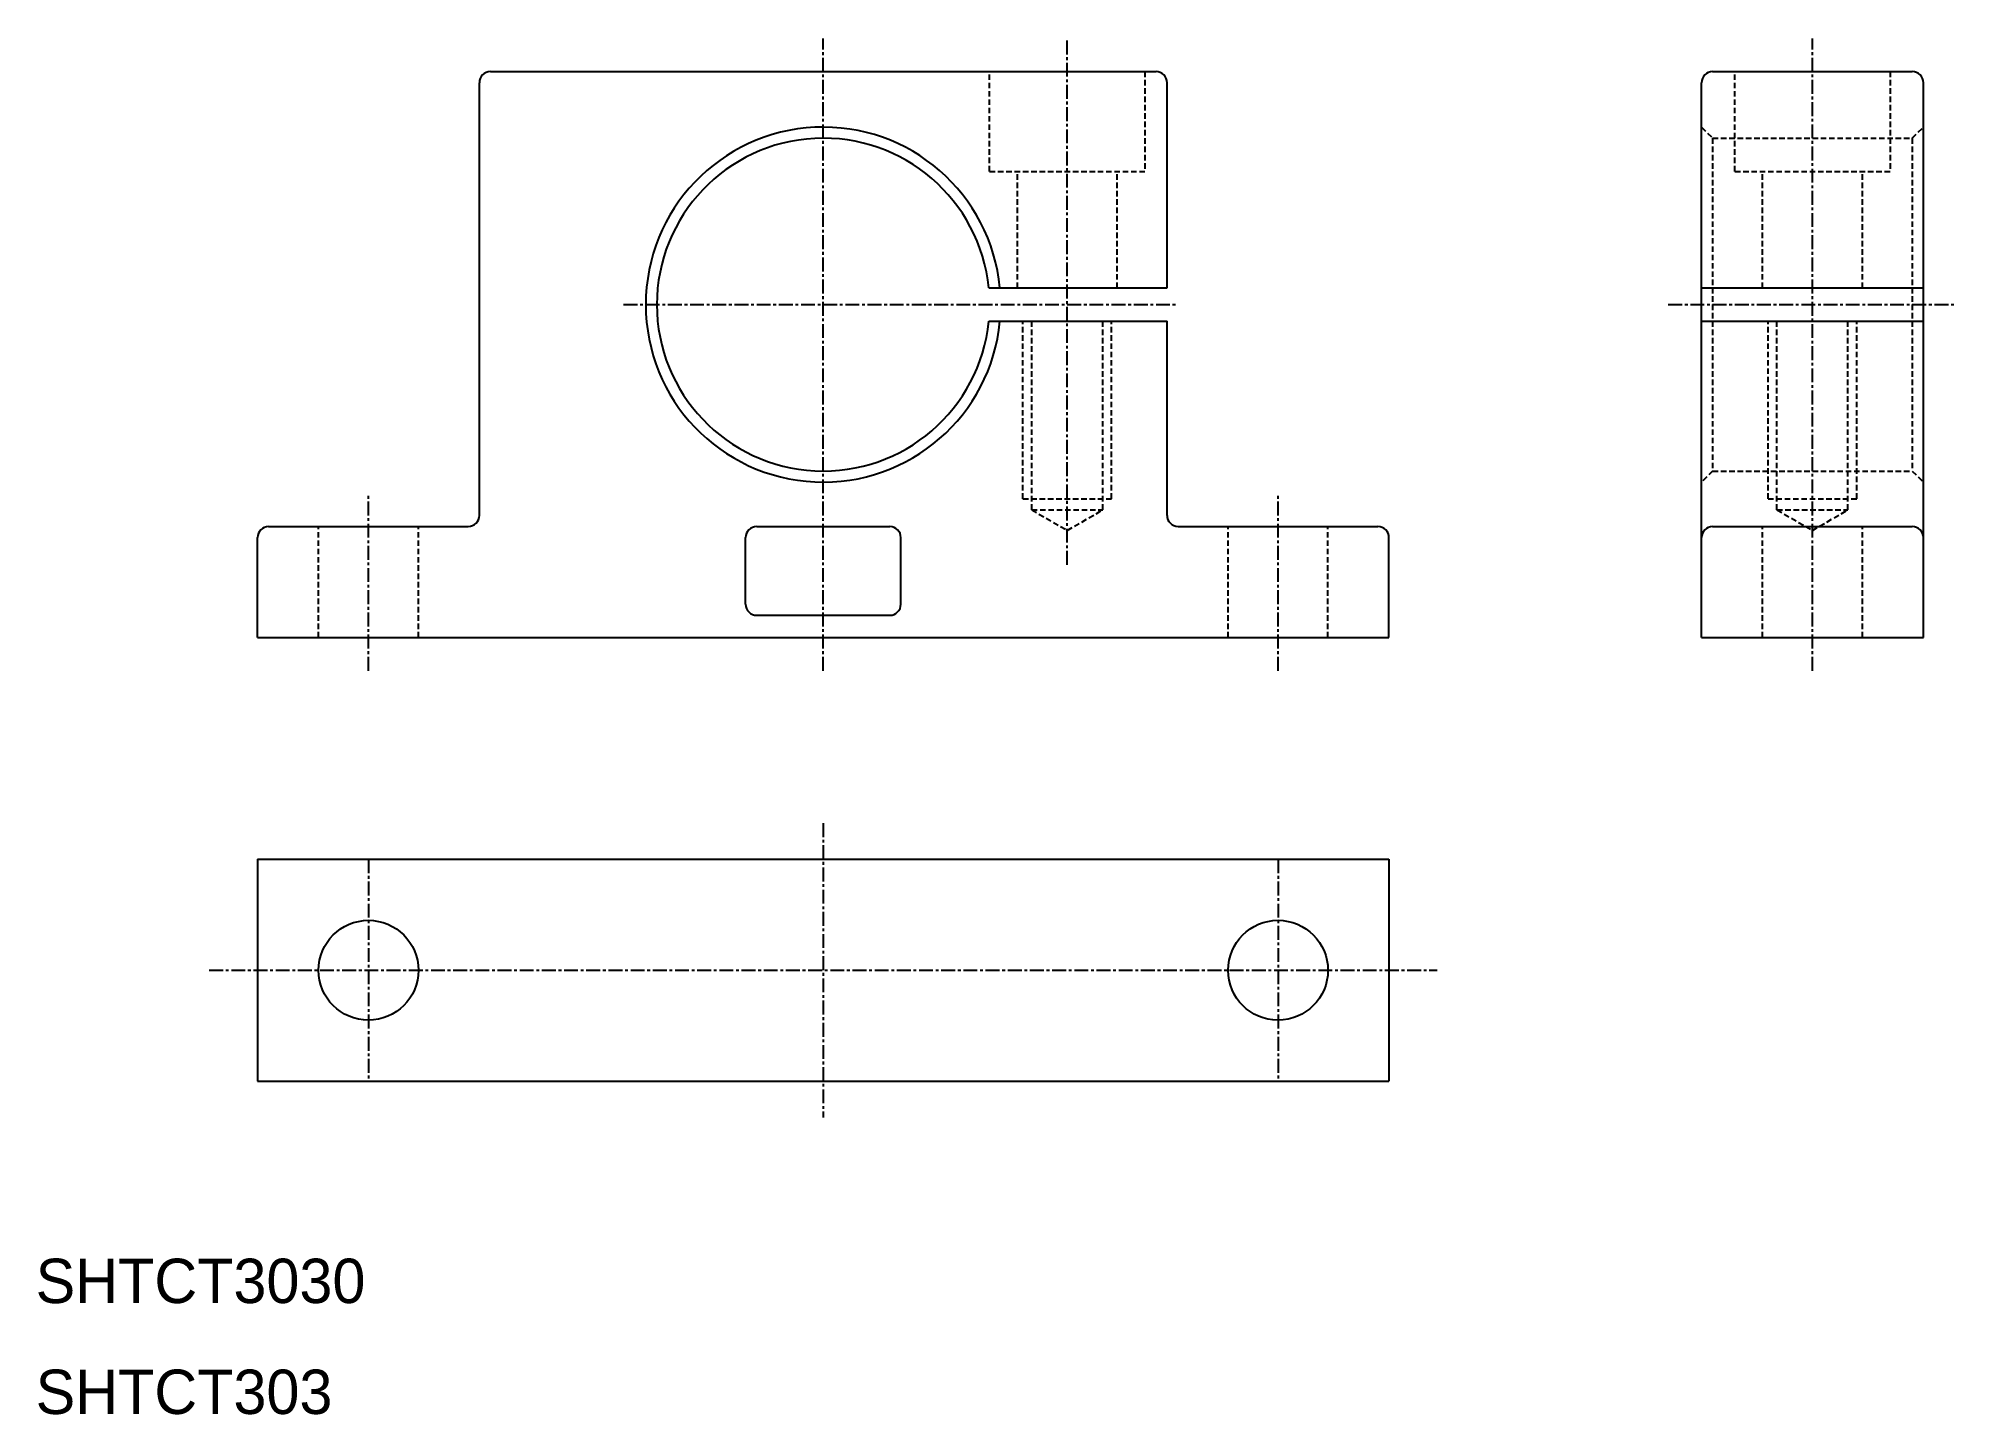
# Model space of a CAD drawing. Extents: x 10 to 183, y 10 to 134.
import ezdxf

# ---------------------------------------------------------------- set-up
doc = ezdxf.new("R2010")
doc.units = 0
doc.linetypes.add('CENTER', pattern=[2, 1.25, -0.25, 0.25, -0.25])
doc.linetypes.add('DASHED', pattern=[0.75, 0.5, -0.25])
doc.layers.get('0').update_dxf_attribs({"linetype": 'CONTINUOUS'})
doc.layers.add('CENTER', color=1, linetype='CENTER')

msp = doc.modelspace()

# ---------------------------------------------------------------- linework, layer by layer
at = {"color": 7, "linetype": 'CONTINUOUS'}
for p, q in [((50, 91), (50, 130)), ((51, 131), (111, 131)), ((112, 111.5), (112, 130)), ((160.18, 80), (160.18, 130)), ((161.18, 131), (179.18, 131)), ((180.18, 80), (180.18, 130)), ((95.92, 111.5), (112, 111.5)), ((160.18, 111.5), (180.18, 111.5)), ((95.92, 108.5), (112, 108.5)), ((112, 91), (112, 108.5)), ((160.18, 108.5), (180.18, 108.5)), ((31, 90), (49, 90)), ((75, 90), (87, 90)), ((113, 90), (131, 90)), ((161.18, 90), (179.18, 90)), ((30, 80), (30, 89)), ((74, 83), (74, 89)), ((88, 83), (88, 89)), ((132, 80), (132, 89)), ((75, 82), (87, 82)), ((30, 80), (132, 80)), ((160.18, 80), (180.18, 80))]:
    msp.add_line(p, q, dxfattribs=at)
at = {"color": 3, "linetype": 'DASHED'}
for p, q in [((96, 122), (96, 131)), ((110, 131), (110, 122)), ((163.18, 122), (163.18, 131)), ((177.18, 131), (177.18, 122)), ((160.18, 126), (161.18, 125)), ((161.18, 125), (179.18, 125)), ((161.18, 125), (161.18, 95)), ((179.18, 125), (180.18, 126)), ((179.18, 125), (179.18, 95)), ((96, 122), (110, 122)), ((98.5, 111.5), (98.5, 122)), ((107.5, 111.5), (107.5, 122)), ((163.18, 122), (177.18, 122)), ((165.68, 111.5), (165.68, 122)), ((174.68, 111.5), (174.68, 122)), ((99, 92.5), (99, 108.5)), ((99.8, 91.5), (99.8, 108.5)), ((106.2, 91.5), (106.2, 108.5)), ((107, 92.5), (107, 108.5)), ((166.18, 92.5), (166.18, 108.5)), ((166.98, 91.5), (166.98, 108.5)), ((173.38, 91.5), (173.38, 108.5)), ((174.18, 92.5), (174.18, 108.5)), ((161.18, 95), (160.18, 94)), ((161.18, 95), (179.18, 95)), ((179.18, 95), (180.18, 94)), ((99, 92.5), (107, 92.5)), ((166.18, 92.5), (174.18, 92.5)), ((35.5, 80), (35.5, 90)), ((44.5, 80), (44.5, 90)), ((99.8, 91.5), (106.2, 91.5)), ((99.8, 91.5), (103, 89.65)), ((103, 89.65), (106.2, 91.5)), ((117.5, 80), (117.5, 90)), ((126.5, 80), (126.5, 90)), ((165.68, 80), (165.68, 90)), ((166.98, 91.5), (173.38, 91.5)), ((166.98, 91.5), (170.18, 89.65)), ((170.18, 89.65), (173.38, 91.5)), ((174.68, 80), (174.68, 90))]:
    msp.add_line(p, q, dxfattribs=at)
for p, q in [((30, 60), (30, 40)), ((30, 60), (132, 60)), ((132, 60), (132, 40)), ((30, 40), (132, 40))]:
    msp.add_line(p, q)
for centre in [(40, 50), (122, 50)]:
    msp.add_circle(centre, 4.5)
at = {"color": 7, "linetype": 'CONTINUOUS'}
for centre, radius, start, end in [((51, 130), 1, 90, 180), ((111, 130), 1, 0, 90), ((161.18, 130), 1, 90, 180), ((179.18, 130), 1, 0, 90), ((81, 110), 16, 5.3794, 354.6206), ((81, 110), 15, 5.7392, 354.2608), ((31, 89), 1, 90, 180), ((49, 91), 1, 270, 0), ((75, 89), 1, 90, 180), ((87, 89), 1, 0, 90), ((113, 91), 1, 180, 270), ((131, 89), 1, 0, 90), ((161.18, 89), 1, 90, 180), ((179.18, 89), 1, 0, 90), ((75, 83), 1, 180, 270), ((87, 83), 1, 270, 0)]:
    msp.add_arc(centre, radius, start, end, dxfattribs=at)
at = {"layer": 'CENTER', "linetype": 'CENTER'}
for p, q in [((81, 77), (81, 134)), ((103, 86.55), (103, 134)), ((170.18, 77), (170.18, 134)), ((63, 110), (113, 110)), ((157.18, 110), (183.18, 110)), ((40, 77), (40, 93)), ((122, 77), (122, 93)), ((81, 63.26), (81, 36.74)), ((40, 60), (40, 40)), ((122, 60), (122, 40)), ((25.64, 50), (136.36, 50))]:
    msp.add_line(p, q, dxfattribs=at)

# ---------------------------------------------------------------- texts
for s, p in [('SHTCT3030', (10, 20)), ('SHTCT303', (10, 10))]:
    msp.add_text(s, height=4).set_placement(p)

doc.saveas('drawing.dxf')
